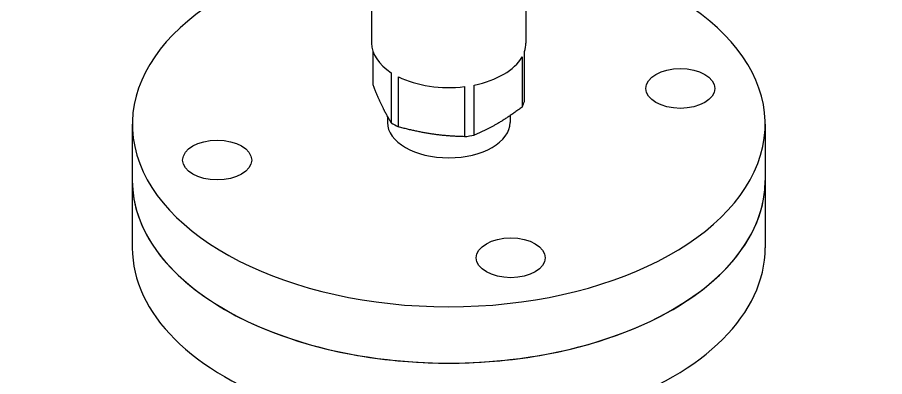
# Model space of a CAD drawing. Header units: millimetres. Extents: x 0 to 89100, y 0 to 63000.
# Drawn here: x 72050.4 to 72220, y 56133.2 to 56203.5 of the extents above; entities that cross this region are included whole.
import ezdxf

# ---------------------------------------------------------------- set-up
doc = ezdxf.new("R2010")
doc.units = ezdxf.units.MM
doc.header["$LTSCALE"] = 150
doc.layers.add('Visible', color=7, linetype='Continuous', lineweight=25)

msp = doc.modelspace()

# ---------------------------------------------------------------- linework, layer by layer
at = {"layer": 'Visible'}
for p, q in [((72119.68, 56218.9), (72119.68, 56198.51)), ((72149.84, 56219), (72149.84, 56198.51)), ((72119.95, 56190.34), (72119.95, 56196.89)), ((72149.57, 56187.07), (72149.57, 56196.87)), ((72149.08, 56195.79), (72149.08, 56185.99)), ((72123.52, 56192.71), (72123.52, 56182.92)), ((72124.93, 56182.12), (72124.93, 56191.91)), ((72137.82, 56189.99), (72137.82, 56180.19)), ((72139.73, 56180.5), (72139.73, 56190.29)), ((72146.76, 56184.32), (72146.76, 56182.98)), ((72072.89, 56182.63), (72072.89, 56171.61)), ((72122.76, 56184.21), (72122.76, 56182.98)), ((72196.64, 56182.63), (72196.64, 56171.61)), ((72072.89, 56171.61), (72072.89, 56158.44)), ((72196.64, 56171.61), (72196.64, 56158.44))]:
    msp.add_line(p, q, dxfattribs=at)
for centre, major_axis, start_param, end_param in [((68289.52, 57194.93), (-6187.5, 0), 6.096202, 9.616876), ((68289.52, 57194.93), (6112.5, 0), 4.532673, 6.283185), ((72134.76, 56182.63), (61.87, 0), 1.816979, 7.607799), ((72134.76, 56198.51), (-15.08, 0), 0, 0.729116), ((72134.76, 56198.51), (15.08, 0), 6.093152, 6.283185), ((72134.76, 56198.51), (15.08, 0), 5.048133, 5.965104), ((72134.76, 56198.51), (15.08, 0), 4.002028, 4.916814), ((72134.76, 56188.72), (15.08, 0), 5.965104, 6.093152), ((72134.76, 56182.98), (12, 0), 3.141593, 6.283185), ((72134.76, 56188.72), (-15.08, 0), 0.729116, 0.860435), ((72134.76, 56188.72), (-15.08, 0), 1.775221, 1.90654), ((72134.76, 56171.61), (-61.87, 0), 0, 3.141593), ((72134.76, 56171.61), (61.87, 0), 3.141593, 6.283185), ((72134.76, 56158.44), (-61.87, 0), 0, 3.141593)]:
    msp.add_ellipse(centre, major_axis=major_axis, ratio=0.57735, start_param=start_param, end_param=end_param, dxfattribs=at)
for centre, major_axis in [((72180.04, 56189.63), (-6.75, 0)), ((72089.48, 56175.62), (6.75, 0)), ((72146.89, 56156.49), (6.75, 0))]:
    msp.add_ellipse(centre, major_axis=major_axis, ratio=0.57735, dxfattribs=at)
for points, weights in [([(72123.52, 56182.92), (72121.73, 56185.82), (72119.95, 56190.34)], [1, 1.11517065782, 1]), ([(72149.08, 56185.99), (72144.41, 56182.44), (72139.73, 56180.5)], [1, 1.11517065782, 1]), ([(72137.82, 56180.19), (72131.38, 56180.35), (72124.93, 56182.12)], [1, 1.11457011231, 1])]:
    msp.add_rational_spline(points, weights, degree=2, dxfattribs=at)

doc.saveas('drawing.dxf')
